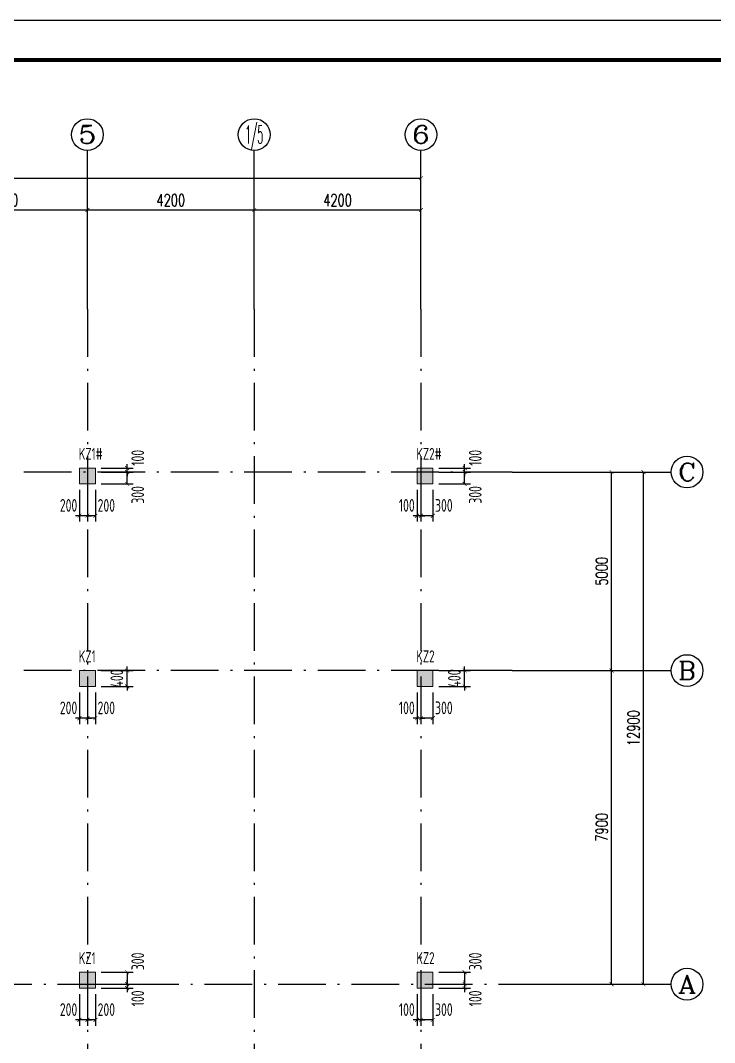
# Model space of a CAD drawing. Extents: x 169490 to 7584583, y -2399407 to 1374371.
# Drawn here: x 2682466 to 2699945, y 829447 to 855191 of the extents above; entities that cross this region are included whole.
import ezdxf
from ezdxf.enums import TextEntityAlignment as Align

# ---------------------------------------------------------------- set-up
doc = ezdxf.new("R2010")
doc.units = 0
doc.header["$LTSCALE"] = 100
doc.linetypes.add('D3轴线点划线', pattern=[18.5, 12, -3, 0.5, -3])
doc.layers.get('0').update_dxf_attribs({"linetype": 'CONTINUOUS'})
doc.layers.get('DEFPOINTS').update_dxf_attribs({"linetype": 'CONTINUOUS'})
for name, color, linetype in [('AXIS', 3, 'CONTINUOUS'), ('AXIS_TEXT', 4, 'CONTINUOUS'), ('C-AXIS(轴号)', 3, 'CONTINUOUS'), ('C-AXIS-T(字)', 7, 'CONTINUOUS'), ('C-DOTE', 8, 'D3轴线点划线'), ('dsptext_col', 2, 'CONTINUOUS'), ('S-COLU-DIM', 151, 'CONTINUOUS'), ('S-COLU-HATCH', 251, 'CONTINUOUS'), ('S-COLU-TEXT', 7, 'CONTINUOUS'), ('图框', 140, 'CONTINUOUS')]:
    doc.layers.add(name, color=color, linetype=linetype)
doc.layers.add('S-COLU-LINE1', color=6, linetype='CONTINUOUS', lineweight=18)
doc.styles.add('_TCH_AXIS', font='COMPLEX', dxfattribs={"bigfont": 'GBCBIG'})
doc.styles.add('_TCH_DIM_T3', font='SIMPLEX.shx', dxfattribs={"width": 0.705882, "bigfont": 'GBCBIG.shx'})
doc.styles.add('COMPLEX', font='COMPLEX')
doc.styles.add('TSSD_Dimension', font='Tssdeng.shx', dxfattribs={"width": 0.7, "bigfont": 'tssdchn.shx'})
doc.dimstyles.new('_TCH_ARCH&&100', dxfattribs={"dimtxt": 297.5, "dimasz": 100, "dimexe": 250, "dimexo": 300, "dimgap": 100, "dimtad": 1, "dimdec": 0, "dimzin": 0, "dimdsep": 46, "dimtxsty": '_TCH_DIM_T3', "dimblk": 'ARCHTICK', "dimcen": 0.09, "dimclrt": 7, "dimazin": 2, "dimtfac": 1, "dimtdec": 0, "dimtix": 1, "dimtmove": 2, "dimatfit": 3, "dimfxl": 1, "dimtolj": 1, "dimtzin": 0, "dimarcsym": 0})
doc.dimstyles.new('TSSD_100_100$0', dxfattribs={"dimtxt": 320, "dimasz": 100, "dimexe": 150, "dimexo": 150, "dimgap": 100, "dimtad": 1, "dimdec": 0, "dimzin": 0, "dimdsep": 46, "dimtxsty": 'TSSD_Dimension', "dimblk": 'ARCHTICK', "dimcen": 0, "dimclrt": 7, "dimadec": 1, "dimazin": 0, "dimtfac": 1, "dimtdec": 0, "dimtix": 1, "dimtmove": 2, "dimatfit": 3, "dimldrblk": '_TSDBK', "dimfxl": 1, "dimtolj": 1, "dimtzin": 0, "dimarcsym": 0})

# ---------------------------------------------------------------- blocks, each defined once
blk = doc.blocks.new('_ARCHTICK')
at = {"const_width": 0.15}
blk.add_lwpolyline([(-0.5, -0.5), (0.5, 0.5)], dxfattribs=at)
blk = doc.blocks.new('*D2110')
at = {"layer": 'AXIS', "color": 0, "lineweight": -2, "transparency": 16777216}
for p, q in [((2650552, 848217), (2650552, 851467)), ((2692552, 848217), (2692552, 851467)), ((2650552, 851217), (2692552, 851217))]:
    blk.add_line(p, q, dxfattribs=at)
at = {"layer": 'DEFPOINTS', "color": 0, "transparency": 16777216}
for p in [(2692552, 851217), (2650552, 847917), (2692552, 847917)]:
    blk.add_point(p, dxfattribs=at)
at = {"layer": 'AXIS', "color": 0, "lineweight": -2, "transparency": 16777216, "xscale": 100, "yscale": 100, "zscale": 100, "rotation": 180}
blk.add_blockref('_ARCHTICK', (2650552, 851217), dxfattribs=at)
at = {"layer": 'AXIS', "color": 0, "lineweight": -2, "transparency": 16777216, "xscale": 100, "yscale": 100, "zscale": 100}
blk.add_blockref('_ARCHTICK', (2692552, 851217), dxfattribs=at)
at = {"layer": 'AXIS', "color": 7, "transparency": 16777216, "insert": (2671552, 851466), "char_height": 297.5, "attachment_point": 5, "style": '_TCH_DIM_T3'}
blk.add_mtext('\\A1;42000', dxfattribs=at)
blk = doc.blocks.new('*D2118')
at = {"layer": 'AXIS', "color": 0, "lineweight": -2, "transparency": 16777216}
for p, q in [((2679952, 848217), (2679952, 850667)), ((2684152, 848217), (2684152, 850667)), ((2679952, 850417), (2684152, 850417))]:
    blk.add_line(p, q, dxfattribs=at)
at = {"layer": 'DEFPOINTS', "color": 0, "transparency": 16777216}
for p in [(2684152, 850417), (2679952, 847917), (2684152, 847917)]:
    blk.add_point(p, dxfattribs=at)
at = {"layer": 'AXIS', "color": 0, "lineweight": -2, "transparency": 16777216, "xscale": 100, "yscale": 100, "zscale": 100, "rotation": 180}
blk.add_blockref('_ARCHTICK', (2679952, 850417), dxfattribs=at)
at = {"layer": 'AXIS', "color": 0, "lineweight": -2, "transparency": 16777216, "xscale": 100, "yscale": 100, "zscale": 100}
blk.add_blockref('_ARCHTICK', (2684152, 850417), dxfattribs=at)
at = {"layer": 'AXIS', "color": 7, "transparency": 16777216, "insert": (2682052, 850666), "char_height": 297.5, "attachment_point": 5, "style": '_TCH_DIM_T3'}
blk.add_mtext('\\A1;4200', dxfattribs=at)
blk = doc.blocks.new('*D2119')
at = {"layer": 'AXIS', "color": 0, "lineweight": -2, "transparency": 16777216}
for p, q in [((2684152, 848217), (2684152, 850667)), ((2688352, 848217), (2688352, 850667)), ((2684152, 850417), (2688352, 850417))]:
    blk.add_line(p, q, dxfattribs=at)
at = {"layer": 'DEFPOINTS', "color": 0, "transparency": 16777216}
for p in [(2688352, 850417), (2684152, 847917), (2688352, 847917)]:
    blk.add_point(p, dxfattribs=at)
at = {"layer": 'AXIS', "color": 0, "lineweight": -2, "transparency": 16777216, "xscale": 100, "yscale": 100, "zscale": 100, "rotation": 180}
blk.add_blockref('_ARCHTICK', (2684152, 850417), dxfattribs=at)
at = {"layer": 'AXIS', "color": 0, "lineweight": -2, "transparency": 16777216, "xscale": 100, "yscale": 100, "zscale": 100}
blk.add_blockref('_ARCHTICK', (2688352, 850417), dxfattribs=at)
at = {"layer": 'AXIS', "color": 7, "transparency": 16777216, "insert": (2686252, 850666), "char_height": 297.5, "attachment_point": 5, "style": '_TCH_DIM_T3'}
blk.add_mtext('\\A1;4200', dxfattribs=at)
blk = doc.blocks.new('*D2120')
at = {"layer": 'AXIS', "color": 0, "lineweight": -2, "transparency": 16777216}
for p, q in [((2688352, 848217), (2688352, 850667)), ((2692552, 848217), (2692552, 850667)), ((2688352, 850417), (2692552, 850417))]:
    blk.add_line(p, q, dxfattribs=at)
at = {"layer": 'DEFPOINTS', "color": 0, "transparency": 16777216}
for p in [(2692552, 850417), (2688352, 847917), (2692552, 847917)]:
    blk.add_point(p, dxfattribs=at)
at = {"layer": 'AXIS', "color": 0, "lineweight": -2, "transparency": 16777216, "xscale": 100, "yscale": 100, "zscale": 100, "rotation": 180}
blk.add_blockref('_ARCHTICK', (2688352, 850417), dxfattribs=at)
at = {"layer": 'AXIS', "color": 0, "lineweight": -2, "transparency": 16777216, "xscale": 100, "yscale": 100, "zscale": 100}
blk.add_blockref('_ARCHTICK', (2692552, 850417), dxfattribs=at)
at = {"layer": 'AXIS', "color": 7, "transparency": 16777216, "insert": (2690452, 850666), "char_height": 297.5, "attachment_point": 5, "style": '_TCH_DIM_T3'}
blk.add_mtext('\\A1;4200', dxfattribs=at)
blk = doc.blocks.new('*D2132')
at = {"layer": 'AXIS', "color": 0, "lineweight": -2, "transparency": 16777216}
for p, q in [((2695152, 843817), (2698402, 843817)), ((2698152, 830917), (2698152, 843817)), ((2695152, 830917), (2698402, 830917))]:
    blk.add_line(p, q, dxfattribs=at)
at = {"layer": 'DEFPOINTS', "color": 0, "transparency": 16777216}
for p in [(2694852, 843817), (2698152, 843817), (2694852, 830917)]:
    blk.add_point(p, dxfattribs=at)
at = {"layer": 'AXIS', "color": 0, "lineweight": -2, "transparency": 16777216, "xscale": 100, "yscale": 100, "zscale": 100}
for p, rotation in [((2698152, 843817), 90), ((2698152, 830917), 270)]:
    blk.add_blockref('_ARCHTICK', p, dxfattribs=dict(at, rotation=rotation))
at = {"layer": 'AXIS', "color": 7, "transparency": 16777216, "insert": (2697904, 837367), "char_height": 297.5, "attachment_point": 5, "rotation": 90, "style": '_TCH_DIM_T3'}
blk.add_mtext('\\A1;12900', dxfattribs=at)
blk = doc.blocks.new('*D2133')
at = {"layer": 'AXIS', "color": 0, "lineweight": -2, "transparency": 16777216}
for p, q in [((2695152, 843817), (2697602, 843817)), ((2697352, 838817), (2697352, 843817)), ((2695152, 838817), (2697602, 838817))]:
    blk.add_line(p, q, dxfattribs=at)
at = {"layer": 'DEFPOINTS', "color": 0, "transparency": 16777216}
for p in [(2694852, 843817), (2697352, 843817), (2694852, 838817)]:
    blk.add_point(p, dxfattribs=at)
at = {"layer": 'AXIS', "color": 0, "lineweight": -2, "transparency": 16777216, "xscale": 100, "yscale": 100, "zscale": 100}
for p, rotation in [((2697352, 843817), 90), ((2697352, 838817), 270)]:
    blk.add_blockref('_ARCHTICK', p, dxfattribs=dict(at, rotation=rotation))
at = {"layer": 'AXIS', "color": 7, "transparency": 16777216, "insert": (2697104, 841317), "char_height": 297.5, "attachment_point": 5, "rotation": 90, "style": '_TCH_DIM_T3'}
blk.add_mtext('\\A1;5000', dxfattribs=at)
blk = doc.blocks.new('*D2134')
at = {"layer": 'AXIS', "color": 0, "lineweight": -2, "transparency": 16777216}
for p, q in [((2695152, 838817), (2697602, 838817)), ((2697352, 830917), (2697352, 838817)), ((2695152, 830917), (2697602, 830917))]:
    blk.add_line(p, q, dxfattribs=at)
at = {"layer": 'DEFPOINTS', "color": 0, "transparency": 16777216}
for p in [(2694852, 838817), (2697352, 838817), (2694852, 830917)]:
    blk.add_point(p, dxfattribs=at)
at = {"layer": 'AXIS', "color": 0, "lineweight": -2, "transparency": 16777216, "xscale": 100, "yscale": 100, "zscale": 100}
for p, rotation in [((2697352, 838817), 90), ((2697352, 830917), 270)]:
    blk.add_blockref('_ARCHTICK', p, dxfattribs=dict(at, rotation=rotation))
at = {"layer": 'AXIS', "color": 7, "transparency": 16777216, "insert": (2697104, 834867), "char_height": 297.5, "attachment_point": 5, "rotation": 90, "style": '_TCH_DIM_T3'}
blk.add_mtext('\\A1;7900', dxfattribs=at)
blk = doc.blocks.new('_AXISO')
blk.add_circle((0, 0), 0.5)
at = {"layer": 'AXIS_TEXT', "style": 'COMPLEX', "width": 1.041667}
blk.add_attdef('A', text='', height=0.56, dxfattribs=at).set_placement((-0.25, -0.28), (0.25, -0.28), align=Align.FIT)
blk = doc.blocks.new('*D2176')
at = {"layer": 'DEFPOINTS', "color": 0, "ltscale": 10, "transparency": 16777216}
for p in [(2684152, 838417), (2684352, 838417), (2684152, 837617)]:
    blk.add_point(p, dxfattribs=at)
at = {"layer": 'S-COLU-DIM', "color": 0, "lineweight": -2, "ltscale": 10, "transparency": 16777216}
for p, q in [((2684152, 838267), (2684152, 837467)), ((2684352, 838267), (2684352, 837467)), ((2684352, 837617), (2684152, 837617))]:
    blk.add_line(p, q, dxfattribs=at)
at = {"layer": 'S-COLU-DIM', "color": 0, "lineweight": -2, "ltscale": 10, "transparency": 16777216, "xscale": 100, "yscale": 100, "zscale": 100, "rotation": 180}
blk.add_blockref('_ARCHTICK', (2684152, 837617), dxfattribs=at)
at = {"layer": 'S-COLU-DIM', "color": 0, "lineweight": -2, "ltscale": 10, "transparency": 16777216, "xscale": 100, "yscale": 100, "zscale": 100}
blk.add_blockref('_ARCHTICK', (2684352, 837617), dxfattribs=at)
at = {"layer": 'S-COLU-DIM', "color": 7, "ltscale": 10, "transparency": 16777216, "insert": (2684628, 837877), "char_height": 320, "attachment_point": 5, "style": 'TSSD_Dimension'}
blk.add_mtext('\\A1;200', dxfattribs=at)
blk = doc.blocks.new('_TSDBK')
blk.add_line((-1, 0), (0, 0))
at = {"const_width": 0.5}
blk.add_lwpolyline([(-0.7, -0.7), (0.7, 0.7)], dxfattribs=at)
blk = doc.blocks.new('*D2177')
at = {"layer": 'DEFPOINTS', "color": 0, "ltscale": 10, "transparency": 16777216}
for p in [(2683952, 838417), (2684152, 838417), (2683952, 837617)]:
    blk.add_point(p, dxfattribs=at)
at = {"layer": 'S-COLU-DIM', "color": 0, "lineweight": -2, "ltscale": 10, "transparency": 16777216}
for p, q in [((2683952, 838267), (2683952, 837467)), ((2684152, 838267), (2684152, 837467)), ((2683952, 837617), (2683852, 837617)), ((2684152, 837617), (2683952, 837617)), ((2684152, 837617), (2684252, 837617))]:
    blk.add_line(p, q, dxfattribs=at)
at = {"layer": 'S-COLU-DIM', "color": 0, "lineweight": -2, "ltscale": 10, "transparency": 16777216, "xscale": 100, "yscale": 100, "zscale": 100}
blk.add_blockref('_ARCHTICK', (2683952, 837617), dxfattribs=at)
at = {"layer": 'S-COLU-DIM', "color": 0, "lineweight": -2, "ltscale": 10, "transparency": 16777216, "xscale": 100, "yscale": 100, "zscale": 100, "rotation": 180}
blk.add_blockref('_ARCHTICK', (2684152, 837617), dxfattribs=at)
at = {"layer": 'S-COLU-DIM', "color": 7, "ltscale": 10, "transparency": 16777216, "insert": (2683677, 837877), "char_height": 320, "attachment_point": 5, "style": 'TSSD_Dimension'}
blk.add_mtext('\\A1;200', dxfattribs=at)
blk = doc.blocks.new('*D2178')
at = {"layer": 'DEFPOINTS', "color": 0, "ltscale": 10, "transparency": 16777216}
for p in [(2684352, 838817), (2685152, 838817), (2684352, 838417)]:
    blk.add_point(p, dxfattribs=at)
at = {"layer": 'S-COLU-DIM', "color": 0, "lineweight": -2, "ltscale": 10, "transparency": 16777216}
for p, q in [((2684502, 838817), (2685302, 838817)), ((2685152, 838817), (2685152, 838917)), ((2685152, 838417), (2685152, 838817)), ((2684502, 838417), (2685302, 838417)), ((2685152, 838417), (2685152, 838317))]:
    blk.add_line(p, q, dxfattribs=at)
at = {"layer": 'S-COLU-DIM', "color": 0, "lineweight": -2, "ltscale": 10, "transparency": 16777216, "xscale": 100, "yscale": 100, "zscale": 100}
for p, rotation in [((2685152, 838817), 270), ((2685152, 838417), 90)]:
    blk.add_blockref('_ARCHTICK', p, dxfattribs=dict(at, rotation=rotation))
at = {"layer": 'S-COLU-DIM', "color": 7, "ltscale": 10, "transparency": 16777216, "insert": (2684892, 838617), "char_height": 320, "attachment_point": 5, "rotation": 90, "style": 'TSSD_Dimension'}
blk.add_mtext('\\A1;400', dxfattribs=at)
blk = doc.blocks.new('*D2179')
at = {"layer": 'DEFPOINTS', "color": 0, "ltscale": 10, "transparency": 16777216}
for p in [(2684152, 830817), (2684352, 830817), (2684152, 830017)]:
    blk.add_point(p, dxfattribs=at)
at = {"layer": 'S-COLU-DIM', "color": 0, "lineweight": -2, "ltscale": 10, "transparency": 16777216}
for p, q in [((2684152, 830667), (2684152, 829867)), ((2684352, 830667), (2684352, 829867)), ((2684352, 830017), (2684152, 830017))]:
    blk.add_line(p, q, dxfattribs=at)
at = {"layer": 'S-COLU-DIM', "color": 0, "lineweight": -2, "ltscale": 10, "transparency": 16777216, "xscale": 100, "yscale": 100, "zscale": 100, "rotation": 180}
blk.add_blockref('_ARCHTICK', (2684152, 830017), dxfattribs=at)
at = {"layer": 'S-COLU-DIM', "color": 0, "lineweight": -2, "ltscale": 10, "transparency": 16777216, "xscale": 100, "yscale": 100, "zscale": 100}
blk.add_blockref('_ARCHTICK', (2684352, 830017), dxfattribs=at)
at = {"layer": 'S-COLU-DIM', "color": 7, "ltscale": 10, "transparency": 16777216, "insert": (2684628, 830277), "char_height": 320, "attachment_point": 5, "style": 'TSSD_Dimension'}
blk.add_mtext('\\A1;200', dxfattribs=at)
blk = doc.blocks.new('*D2180')
at = {"layer": 'DEFPOINTS', "color": 0, "ltscale": 10, "transparency": 16777216}
for p in [(2683952, 830817), (2684152, 830817), (2683952, 830017)]:
    blk.add_point(p, dxfattribs=at)
at = {"layer": 'S-COLU-DIM', "color": 0, "lineweight": -2, "ltscale": 10, "transparency": 16777216}
for p, q in [((2683952, 830667), (2683952, 829867)), ((2684152, 830667), (2684152, 829867)), ((2683952, 830017), (2683852, 830017)), ((2684152, 830017), (2683952, 830017)), ((2684152, 830017), (2684252, 830017))]:
    blk.add_line(p, q, dxfattribs=at)
at = {"layer": 'S-COLU-DIM', "color": 0, "lineweight": -2, "ltscale": 10, "transparency": 16777216, "xscale": 100, "yscale": 100, "zscale": 100}
blk.add_blockref('_ARCHTICK', (2683952, 830017), dxfattribs=at)
at = {"layer": 'S-COLU-DIM', "color": 0, "lineweight": -2, "ltscale": 10, "transparency": 16777216, "xscale": 100, "yscale": 100, "zscale": 100, "rotation": 180}
blk.add_blockref('_ARCHTICK', (2684152, 830017), dxfattribs=at)
at = {"layer": 'S-COLU-DIM', "color": 7, "ltscale": 10, "transparency": 16777216, "insert": (2683677, 830277), "char_height": 320, "attachment_point": 5, "style": 'TSSD_Dimension'}
blk.add_mtext('\\A1;200', dxfattribs=at)
blk = doc.blocks.new('*D2181')
at = {"layer": 'DEFPOINTS', "color": 0, "ltscale": 10, "transparency": 16777216}
for p in [(2684352, 831217), (2684352, 830917), (2685152, 830917)]:
    blk.add_point(p, dxfattribs=at)
at = {"layer": 'S-COLU-DIM', "color": 0, "lineweight": -2, "ltscale": 10, "transparency": 16777216}
for p, q in [((2684502, 831217), (2685302, 831217)), ((2685152, 831217), (2685152, 830917)), ((2684502, 830917), (2685302, 830917))]:
    blk.add_line(p, q, dxfattribs=at)
at = {"layer": 'S-COLU-DIM', "color": 0, "lineweight": -2, "ltscale": 10, "transparency": 16777216, "xscale": 100, "yscale": 100, "zscale": 100}
for p, rotation in [((2685152, 831217), 90), ((2685152, 830917), 270)]:
    blk.add_blockref('_ARCHTICK', p, dxfattribs=dict(at, rotation=rotation))
at = {"layer": 'S-COLU-DIM', "color": 7, "ltscale": 10, "transparency": 16777216, "insert": (2685419, 831492), "char_height": 320, "attachment_point": 5, "rotation": 90, "style": 'TSSD_Dimension'}
blk.add_mtext('\\A1;300', dxfattribs=at)
blk = doc.blocks.new('*D2182')
at = {"layer": 'DEFPOINTS', "color": 0, "ltscale": 10, "transparency": 16777216}
for p in [(2684352, 830917), (2684352, 830817), (2685152, 830817)]:
    blk.add_point(p, dxfattribs=at)
at = {"layer": 'S-COLU-DIM', "color": 0, "lineweight": -2, "ltscale": 10, "transparency": 16777216}
for p, q in [((2684502, 830917), (2685302, 830917)), ((2684502, 830817), (2685302, 830817)), ((2685152, 830917), (2685152, 831017)), ((2685152, 830917), (2685152, 830817)), ((2685152, 830817), (2685152, 830717))]:
    blk.add_line(p, q, dxfattribs=at)
at = {"layer": 'S-COLU-DIM', "color": 0, "lineweight": -2, "ltscale": 10, "transparency": 16777216, "xscale": 100, "yscale": 100, "zscale": 100}
for p, rotation in [((2685152, 830917), 270), ((2685152, 830817), 90)]:
    blk.add_blockref('_ARCHTICK', p, dxfattribs=dict(at, rotation=rotation))
at = {"layer": 'S-COLU-DIM', "color": 7, "ltscale": 10, "transparency": 16777216, "insert": (2685419, 830559), "char_height": 320, "attachment_point": 5, "rotation": 90, "style": 'TSSD_Dimension'}
blk.add_mtext('\\A1;100', dxfattribs=at)
blk = doc.blocks.new('*D2183')
at = {"layer": 'DEFPOINTS', "color": 0, "ltscale": 10, "transparency": 16777216}
for p in [(2692552, 830817), (2692852, 830817), (2692552, 830017)]:
    blk.add_point(p, dxfattribs=at)
at = {"layer": 'S-COLU-DIM', "color": 0, "lineweight": -2, "ltscale": 10, "transparency": 16777216}
for p, q in [((2692552, 830667), (2692552, 829867)), ((2692852, 830667), (2692852, 829867)), ((2692852, 830017), (2692552, 830017))]:
    blk.add_line(p, q, dxfattribs=at)
at = {"layer": 'S-COLU-DIM', "color": 0, "lineweight": -2, "ltscale": 10, "transparency": 16777216, "xscale": 100, "yscale": 100, "zscale": 100, "rotation": 180}
blk.add_blockref('_ARCHTICK', (2692552, 830017), dxfattribs=at)
at = {"layer": 'S-COLU-DIM', "color": 0, "lineweight": -2, "ltscale": 10, "transparency": 16777216, "xscale": 100, "yscale": 100, "zscale": 100}
blk.add_blockref('_ARCHTICK', (2692852, 830017), dxfattribs=at)
at = {"layer": 'S-COLU-DIM', "color": 7, "ltscale": 10, "transparency": 16777216, "insert": (2693128, 830277), "char_height": 320, "attachment_point": 5, "style": 'TSSD_Dimension'}
blk.add_mtext('\\A1;300', dxfattribs=at)
blk = doc.blocks.new('*D2184')
at = {"layer": 'DEFPOINTS', "color": 0, "ltscale": 10, "transparency": 16777216}
for p in [(2692452, 830817), (2692552, 830817), (2692452, 830017)]:
    blk.add_point(p, dxfattribs=at)
at = {"layer": 'S-COLU-DIM', "color": 0, "lineweight": -2, "ltscale": 10, "transparency": 16777216}
for p, q in [((2692452, 830667), (2692452, 829867)), ((2692552, 830667), (2692552, 829867)), ((2692452, 830017), (2692352, 830017)), ((2692552, 830017), (2692452, 830017)), ((2692552, 830017), (2692652, 830017))]:
    blk.add_line(p, q, dxfattribs=at)
at = {"layer": 'S-COLU-DIM', "color": 0, "lineweight": -2, "ltscale": 10, "transparency": 16777216, "xscale": 100, "yscale": 100, "zscale": 100}
blk.add_blockref('_ARCHTICK', (2692452, 830017), dxfattribs=at)
at = {"layer": 'S-COLU-DIM', "color": 0, "lineweight": -2, "ltscale": 10, "transparency": 16777216, "xscale": 100, "yscale": 100, "zscale": 100, "rotation": 180}
blk.add_blockref('_ARCHTICK', (2692552, 830017), dxfattribs=at)
at = {"layer": 'S-COLU-DIM', "color": 7, "ltscale": 10, "transparency": 16777216, "insert": (2692194, 830277), "char_height": 320, "attachment_point": 5, "style": 'TSSD_Dimension'}
blk.add_mtext('\\A1;100', dxfattribs=at)
blk = doc.blocks.new('*D2185')
at = {"layer": 'DEFPOINTS', "color": 0, "ltscale": 10, "transparency": 16777216}
for p in [(2692852, 831217), (2692852, 830917), (2693652, 830917)]:
    blk.add_point(p, dxfattribs=at)
at = {"layer": 'S-COLU-DIM', "color": 0, "lineweight": -2, "ltscale": 10, "transparency": 16777216}
for p, q in [((2693002, 831217), (2693802, 831217)), ((2693652, 831217), (2693652, 830917)), ((2693002, 830917), (2693802, 830917))]:
    blk.add_line(p, q, dxfattribs=at)
at = {"layer": 'S-COLU-DIM', "color": 0, "lineweight": -2, "ltscale": 10, "transparency": 16777216, "xscale": 100, "yscale": 100, "zscale": 100}
for p, rotation in [((2693652, 831217), 90), ((2693652, 830917), 270)]:
    blk.add_blockref('_ARCHTICK', p, dxfattribs=dict(at, rotation=rotation))
at = {"layer": 'S-COLU-DIM', "color": 7, "ltscale": 10, "transparency": 16777216, "insert": (2693919, 831492), "char_height": 320, "attachment_point": 5, "rotation": 90, "style": 'TSSD_Dimension'}
blk.add_mtext('\\A1;300', dxfattribs=at)
blk = doc.blocks.new('*D2186')
at = {"layer": 'DEFPOINTS', "color": 0, "ltscale": 10, "transparency": 16777216}
for p in [(2692852, 830917), (2692852, 830817), (2693652, 830817)]:
    blk.add_point(p, dxfattribs=at)
at = {"layer": 'S-COLU-DIM', "color": 0, "lineweight": -2, "ltscale": 10, "transparency": 16777216}
for p, q in [((2693002, 830917), (2693802, 830917)), ((2693002, 830817), (2693802, 830817)), ((2693652, 830917), (2693652, 831017)), ((2693652, 830917), (2693652, 830817)), ((2693652, 830817), (2693652, 830717))]:
    blk.add_line(p, q, dxfattribs=at)
at = {"layer": 'S-COLU-DIM', "color": 0, "lineweight": -2, "ltscale": 10, "transparency": 16777216, "xscale": 100, "yscale": 100, "zscale": 100}
for p, rotation in [((2693652, 830917), 270), ((2693652, 830817), 90)]:
    blk.add_blockref('_ARCHTICK', p, dxfattribs=dict(at, rotation=rotation))
at = {"layer": 'S-COLU-DIM', "color": 7, "ltscale": 10, "transparency": 16777216, "insert": (2693919, 830559), "char_height": 320, "attachment_point": 5, "rotation": 90, "style": 'TSSD_Dimension'}
blk.add_mtext('\\A1;100', dxfattribs=at)
blk = doc.blocks.new('*D2187')
at = {"layer": 'DEFPOINTS', "color": 0, "ltscale": 10, "transparency": 16777216}
for p in [(2692552, 838417), (2692852, 838417), (2692552, 837617)]:
    blk.add_point(p, dxfattribs=at)
at = {"layer": 'S-COLU-DIM', "color": 0, "lineweight": -2, "ltscale": 10, "transparency": 16777216}
for p, q in [((2692552, 838267), (2692552, 837467)), ((2692852, 838267), (2692852, 837467)), ((2692852, 837617), (2692552, 837617))]:
    blk.add_line(p, q, dxfattribs=at)
at = {"layer": 'S-COLU-DIM', "color": 0, "lineweight": -2, "ltscale": 10, "transparency": 16777216, "xscale": 100, "yscale": 100, "zscale": 100, "rotation": 180}
blk.add_blockref('_ARCHTICK', (2692552, 837617), dxfattribs=at)
at = {"layer": 'S-COLU-DIM', "color": 0, "lineweight": -2, "ltscale": 10, "transparency": 16777216, "xscale": 100, "yscale": 100, "zscale": 100}
blk.add_blockref('_ARCHTICK', (2692852, 837617), dxfattribs=at)
at = {"layer": 'S-COLU-DIM', "color": 7, "ltscale": 10, "transparency": 16777216, "insert": (2693128, 837877), "char_height": 320, "attachment_point": 5, "style": 'TSSD_Dimension'}
blk.add_mtext('\\A1;300', dxfattribs=at)
blk = doc.blocks.new('*D2188')
at = {"layer": 'DEFPOINTS', "color": 0, "ltscale": 10, "transparency": 16777216}
for p in [(2692452, 838417), (2692552, 838417), (2692452, 837617)]:
    blk.add_point(p, dxfattribs=at)
at = {"layer": 'S-COLU-DIM', "color": 0, "lineweight": -2, "ltscale": 10, "transparency": 16777216}
for p, q in [((2692452, 838267), (2692452, 837467)), ((2692552, 838267), (2692552, 837467)), ((2692452, 837617), (2692352, 837617)), ((2692552, 837617), (2692452, 837617)), ((2692552, 837617), (2692652, 837617))]:
    blk.add_line(p, q, dxfattribs=at)
at = {"layer": 'S-COLU-DIM', "color": 0, "lineweight": -2, "ltscale": 10, "transparency": 16777216, "xscale": 100, "yscale": 100, "zscale": 100}
blk.add_blockref('_ARCHTICK', (2692452, 837617), dxfattribs=at)
at = {"layer": 'S-COLU-DIM', "color": 0, "lineweight": -2, "ltscale": 10, "transparency": 16777216, "xscale": 100, "yscale": 100, "zscale": 100, "rotation": 180}
blk.add_blockref('_ARCHTICK', (2692552, 837617), dxfattribs=at)
at = {"layer": 'S-COLU-DIM', "color": 7, "ltscale": 10, "transparency": 16777216, "insert": (2692194, 837877), "char_height": 320, "attachment_point": 5, "style": 'TSSD_Dimension'}
blk.add_mtext('\\A1;100', dxfattribs=at)
blk = doc.blocks.new('*D2189')
at = {"layer": 'DEFPOINTS', "color": 0, "ltscale": 10, "transparency": 16777216}
for p in [(2692852, 838817), (2693652, 838817), (2692852, 838417)]:
    blk.add_point(p, dxfattribs=at)
at = {"layer": 'S-COLU-DIM', "color": 0, "lineweight": -2, "ltscale": 10, "transparency": 16777216}
for p, q in [((2693002, 838817), (2693802, 838817)), ((2693652, 838817), (2693652, 838917)), ((2693652, 838417), (2693652, 838817)), ((2693002, 838417), (2693802, 838417)), ((2693652, 838417), (2693652, 838317))]:
    blk.add_line(p, q, dxfattribs=at)
at = {"layer": 'S-COLU-DIM', "color": 0, "lineweight": -2, "ltscale": 10, "transparency": 16777216, "xscale": 100, "yscale": 100, "zscale": 100}
for p, rotation in [((2693652, 838817), 270), ((2693652, 838417), 90)]:
    blk.add_blockref('_ARCHTICK', p, dxfattribs=dict(at, rotation=rotation))
at = {"layer": 'S-COLU-DIM', "color": 7, "ltscale": 10, "transparency": 16777216, "insert": (2693392, 838617), "char_height": 320, "attachment_point": 5, "rotation": 90, "style": 'TSSD_Dimension'}
blk.add_mtext('\\A1;400', dxfattribs=at)
blk = doc.blocks.new('*D2190')
at = {"layer": 'DEFPOINTS', "color": 0, "ltscale": 10, "transparency": 16777216}
for p in [(2692552, 843517), (2692852, 843517), (2692552, 842717)]:
    blk.add_point(p, dxfattribs=at)
at = {"layer": 'S-COLU-DIM', "color": 0, "lineweight": -2, "ltscale": 10, "transparency": 16777216}
for p, q in [((2692552, 843367), (2692552, 842567)), ((2692852, 843367), (2692852, 842567)), ((2692852, 842717), (2692552, 842717))]:
    blk.add_line(p, q, dxfattribs=at)
at = {"layer": 'S-COLU-DIM', "color": 0, "lineweight": -2, "ltscale": 10, "transparency": 16777216, "xscale": 100, "yscale": 100, "zscale": 100, "rotation": 180}
blk.add_blockref('_ARCHTICK', (2692552, 842717), dxfattribs=at)
at = {"layer": 'S-COLU-DIM', "color": 0, "lineweight": -2, "ltscale": 10, "transparency": 16777216, "xscale": 100, "yscale": 100, "zscale": 100}
blk.add_blockref('_ARCHTICK', (2692852, 842717), dxfattribs=at)
at = {"layer": 'S-COLU-DIM', "color": 7, "ltscale": 10, "transparency": 16777216, "insert": (2693128, 842977), "char_height": 320, "attachment_point": 5, "style": 'TSSD_Dimension'}
blk.add_mtext('\\A1;300', dxfattribs=at)
blk = doc.blocks.new('*D2191')
at = {"layer": 'DEFPOINTS', "color": 0, "ltscale": 10, "transparency": 16777216}
for p in [(2692452, 843517), (2692552, 843517), (2692452, 842717)]:
    blk.add_point(p, dxfattribs=at)
at = {"layer": 'S-COLU-DIM', "color": 0, "lineweight": -2, "ltscale": 10, "transparency": 16777216}
for p, q in [((2692452, 843367), (2692452, 842567)), ((2692552, 843367), (2692552, 842567)), ((2692452, 842717), (2692352, 842717)), ((2692552, 842717), (2692452, 842717)), ((2692552, 842717), (2692652, 842717))]:
    blk.add_line(p, q, dxfattribs=at)
at = {"layer": 'S-COLU-DIM', "color": 0, "lineweight": -2, "ltscale": 10, "transparency": 16777216, "xscale": 100, "yscale": 100, "zscale": 100}
blk.add_blockref('_ARCHTICK', (2692452, 842717), dxfattribs=at)
at = {"layer": 'S-COLU-DIM', "color": 0, "lineweight": -2, "ltscale": 10, "transparency": 16777216, "xscale": 100, "yscale": 100, "zscale": 100, "rotation": 180}
blk.add_blockref('_ARCHTICK', (2692552, 842717), dxfattribs=at)
at = {"layer": 'S-COLU-DIM', "color": 7, "ltscale": 10, "transparency": 16777216, "insert": (2692194, 842977), "char_height": 320, "attachment_point": 5, "style": 'TSSD_Dimension'}
blk.add_mtext('\\A1;100', dxfattribs=at)
blk = doc.blocks.new('*D2192')
at = {"layer": 'DEFPOINTS', "color": 0, "ltscale": 10, "transparency": 16777216}
for p in [(2692852, 843817), (2693652, 843817), (2692852, 843517)]:
    blk.add_point(p, dxfattribs=at)
at = {"layer": 'S-COLU-DIM', "color": 0, "lineweight": -2, "ltscale": 10, "transparency": 16777216}
for p, q in [((2693002, 843817), (2693802, 843817)), ((2693652, 843517), (2693652, 843817)), ((2693002, 843517), (2693802, 843517))]:
    blk.add_line(p, q, dxfattribs=at)
at = {"layer": 'S-COLU-DIM', "color": 0, "lineweight": -2, "ltscale": 10, "transparency": 16777216, "xscale": 100, "yscale": 100, "zscale": 100}
for p, rotation in [((2693652, 843817), 90), ((2693652, 843517), 270)]:
    blk.add_blockref('_ARCHTICK', p, dxfattribs=dict(at, rotation=rotation))
at = {"layer": 'S-COLU-DIM', "color": 7, "ltscale": 10, "transparency": 16777216, "insert": (2693919, 843242), "char_height": 320, "attachment_point": 5, "rotation": 90, "style": 'TSSD_Dimension'}
blk.add_mtext('\\A1;300', dxfattribs=at)
blk = doc.blocks.new('*D2193')
at = {"layer": 'DEFPOINTS', "color": 0, "ltscale": 10, "transparency": 16777216}
for p in [(2692852, 843917), (2693652, 843917), (2692852, 843817)]:
    blk.add_point(p, dxfattribs=at)
at = {"layer": 'S-COLU-DIM', "color": 0, "lineweight": -2, "ltscale": 10, "transparency": 16777216}
for p, q in [((2693002, 843917), (2693802, 843917)), ((2693652, 843917), (2693652, 844017)), ((2693652, 843817), (2693652, 843917)), ((2693002, 843817), (2693802, 843817)), ((2693652, 843817), (2693652, 843717))]:
    blk.add_line(p, q, dxfattribs=at)
at = {"layer": 'S-COLU-DIM', "color": 0, "lineweight": -2, "ltscale": 10, "transparency": 16777216, "xscale": 100, "yscale": 100, "zscale": 100}
for p, rotation in [((2693652, 843917), 270), ((2693652, 843817), 90)]:
    blk.add_blockref('_ARCHTICK', p, dxfattribs=dict(at, rotation=rotation))
at = {"layer": 'S-COLU-DIM', "color": 7, "ltscale": 10, "transparency": 16777216, "insert": (2693919, 844175), "char_height": 320, "attachment_point": 5, "rotation": 90, "style": 'TSSD_Dimension'}
blk.add_mtext('\\A1;100', dxfattribs=at)
blk = doc.blocks.new('*D2194')
at = {"layer": 'DEFPOINTS', "color": 0, "ltscale": 10, "transparency": 16777216}
for p in [(2684152, 843517), (2684352, 843517), (2684152, 842717)]:
    blk.add_point(p, dxfattribs=at)
at = {"layer": 'S-COLU-DIM', "color": 0, "lineweight": -2, "ltscale": 10, "transparency": 16777216}
for p, q in [((2684152, 843367), (2684152, 842567)), ((2684352, 843367), (2684352, 842567)), ((2684352, 842717), (2684152, 842717))]:
    blk.add_line(p, q, dxfattribs=at)
at = {"layer": 'S-COLU-DIM', "color": 0, "lineweight": -2, "ltscale": 10, "transparency": 16777216, "xscale": 100, "yscale": 100, "zscale": 100, "rotation": 180}
blk.add_blockref('_ARCHTICK', (2684152, 842717), dxfattribs=at)
at = {"layer": 'S-COLU-DIM', "color": 0, "lineweight": -2, "ltscale": 10, "transparency": 16777216, "xscale": 100, "yscale": 100, "zscale": 100}
blk.add_blockref('_ARCHTICK', (2684352, 842717), dxfattribs=at)
at = {"layer": 'S-COLU-DIM', "color": 7, "ltscale": 10, "transparency": 16777216, "insert": (2684628, 842977), "char_height": 320, "attachment_point": 5, "style": 'TSSD_Dimension'}
blk.add_mtext('\\A1;200', dxfattribs=at)
blk = doc.blocks.new('*D2195')
at = {"layer": 'DEFPOINTS', "color": 0, "ltscale": 10, "transparency": 16777216}
for p in [(2683952, 843517), (2684152, 843517), (2683952, 842717)]:
    blk.add_point(p, dxfattribs=at)
at = {"layer": 'S-COLU-DIM', "color": 0, "lineweight": -2, "ltscale": 10, "transparency": 16777216}
for p, q in [((2683952, 843367), (2683952, 842567)), ((2684152, 843367), (2684152, 842567)), ((2683952, 842717), (2683852, 842717)), ((2684152, 842717), (2683952, 842717)), ((2684152, 842717), (2684252, 842717))]:
    blk.add_line(p, q, dxfattribs=at)
at = {"layer": 'S-COLU-DIM', "color": 0, "lineweight": -2, "ltscale": 10, "transparency": 16777216, "xscale": 100, "yscale": 100, "zscale": 100}
blk.add_blockref('_ARCHTICK', (2683952, 842717), dxfattribs=at)
at = {"layer": 'S-COLU-DIM', "color": 0, "lineweight": -2, "ltscale": 10, "transparency": 16777216, "xscale": 100, "yscale": 100, "zscale": 100, "rotation": 180}
blk.add_blockref('_ARCHTICK', (2684152, 842717), dxfattribs=at)
at = {"layer": 'S-COLU-DIM', "color": 7, "ltscale": 10, "transparency": 16777216, "insert": (2683677, 842977), "char_height": 320, "attachment_point": 5, "style": 'TSSD_Dimension'}
blk.add_mtext('\\A1;200', dxfattribs=at)
blk = doc.blocks.new('*D2196')
at = {"layer": 'DEFPOINTS', "color": 0, "ltscale": 10, "transparency": 16777216}
for p in [(2684352, 843817), (2685152, 843817), (2684352, 843517)]:
    blk.add_point(p, dxfattribs=at)
at = {"layer": 'S-COLU-DIM', "color": 0, "lineweight": -2, "ltscale": 10, "transparency": 16777216}
for p, q in [((2684502, 843817), (2685302, 843817)), ((2685152, 843517), (2685152, 843817)), ((2684502, 843517), (2685302, 843517))]:
    blk.add_line(p, q, dxfattribs=at)
at = {"layer": 'S-COLU-DIM', "color": 0, "lineweight": -2, "ltscale": 10, "transparency": 16777216, "xscale": 100, "yscale": 100, "zscale": 100}
for p, rotation in [((2685152, 843817), 90), ((2685152, 843517), 270)]:
    blk.add_blockref('_ARCHTICK', p, dxfattribs=dict(at, rotation=rotation))
at = {"layer": 'S-COLU-DIM', "color": 7, "ltscale": 10, "transparency": 16777216, "insert": (2685419, 843242), "char_height": 320, "attachment_point": 5, "rotation": 90, "style": 'TSSD_Dimension'}
blk.add_mtext('\\A1;300', dxfattribs=at)
blk = doc.blocks.new('*D2197')
at = {"layer": 'DEFPOINTS', "color": 0, "ltscale": 10, "transparency": 16777216}
for p in [(2684352, 843917), (2685152, 843917), (2684352, 843817)]:
    blk.add_point(p, dxfattribs=at)
at = {"layer": 'S-COLU-DIM', "color": 0, "lineweight": -2, "ltscale": 10, "transparency": 16777216}
for p, q in [((2684502, 843917), (2685302, 843917)), ((2685152, 843917), (2685152, 844017)), ((2685152, 843817), (2685152, 843917)), ((2684502, 843817), (2685302, 843817)), ((2685152, 843817), (2685152, 843717))]:
    blk.add_line(p, q, dxfattribs=at)
at = {"layer": 'S-COLU-DIM', "color": 0, "lineweight": -2, "ltscale": 10, "transparency": 16777216, "xscale": 100, "yscale": 100, "zscale": 100}
for p, rotation in [((2685152, 843917), 270), ((2685152, 843817), 90)]:
    blk.add_blockref('_ARCHTICK', p, dxfattribs=dict(at, rotation=rotation))
at = {"layer": 'S-COLU-DIM', "color": 7, "ltscale": 10, "transparency": 16777216, "insert": (2685419, 844175), "char_height": 320, "attachment_point": 5, "rotation": 90, "style": 'TSSD_Dimension'}
blk.add_mtext('\\A1;100', dxfattribs=at)

msp = doc.modelspace()

# ---------------------------------------------------------------- hatches: boundary and pattern name
at = {"layer": 'S-COLU-HATCH'}
h = msp.add_hatch(color=256, dxfattribs=at)
h.dxf.hatch_style = 1
h.paths.add_polyline_path([(2683952.4, 843916.9), (2684352.4, 843916.9), (2684352.4, 843516.9), (2683952.4, 843516.9)])
h = msp.add_hatch(color=256, dxfattribs=at)
h.dxf.hatch_style = 1
h.paths.add_polyline_path([(2692452.4, 843916.9), (2692852.4, 843916.9), (2692852.4, 843516.9), (2692452.4, 843516.9)])
h = msp.add_hatch(color=256, dxfattribs=at)
h.dxf.hatch_style = 1
h.paths.add_polyline_path([(2683952.4, 838816.9), (2684352.4, 838816.9), (2684352.4, 838416.9), (2683952.4, 838416.9)])
h = msp.add_hatch(color=256, dxfattribs=at)
h.dxf.hatch_style = 1
h.paths.add_polyline_path([(2692452.4, 838816.9), (2692852.4, 838816.9), (2692852.4, 838416.9), (2692452.4, 838416.9)])
h = msp.add_hatch(color=256, dxfattribs=at)
h.dxf.hatch_style = 1
h.paths.add_polyline_path([(2683952.4, 831216.9), (2684352.4, 831216.9), (2684352.4, 830816.9), (2683952.4, 830816.9)])
h = msp.add_hatch(color=256, dxfattribs=at)
h.dxf.hatch_style = 1
h.paths.add_polyline_path([(2692452.4, 831216.9), (2692852.4, 831216.9), (2692852.4, 830816.9), (2692452.4, 830816.9)])

# ---------------------------------------------------------------- linework, layer by layer
at = {"layer": 'C-AXIS(轴号)'}
for p, q in [((2684152.4, 847916.9), (2684152.4, 851916.9)), ((2688352.4, 847916.9), (2688352.4, 851916.9)), ((2692552.4, 847916.9), (2692552.4, 851916.9)), ((2694852.4, 843816.9), (2698852.4, 843816.9)), ((2694852.4, 838816.9), (2698852.4, 838816.9)), ((2694852.4, 830916.9), (2698852.4, 830916.9))]:
    msp.add_line(p, q, dxfattribs=at)
at = {"layer": 'C-DOTE'}
for p, q in [((2684152.4, 847916.9), (2684152.4, 828616.9)), ((2688352.4, 847916.9), (2688352.4, 828616.9)), ((2692552.4, 847916.9), (2692552.4, 828616.9)), ((2694852.4, 843816.9), (2648252.4, 843816.9)), ((2694852.4, 838816.9), (2648252.4, 838816.9)), ((2648252.4, 830916.9), (2694852.4, 830916.9))]:
    msp.add_line(p, q, dxfattribs=at)
at = {"layer": 'dsptext_col', "ltscale": 10}
msp.add_lwpolyline([(2639899.2, 854191.4), (2703699.2, 854191.4), (2703699.2, 814191.4), (2639899.2, 814191.4)], close=True, dxfattribs=at)
at = {"layer": 'S-COLU-LINE1'}
for points in [[(2683952.4, 843916.9), (2684352.4, 843916.9), (2684352.4, 843516.9), (2683952.4, 843516.9)], [(2692452.4, 843916.9), (2692852.4, 843916.9), (2692852.4, 843516.9), (2692452.4, 843516.9)], [(2683952.4, 838816.9), (2684352.4, 838816.9), (2684352.4, 838416.9), (2683952.4, 838416.9)], [(2692452.4, 838816.9), (2692852.4, 838816.9), (2692852.4, 838416.9), (2692452.4, 838416.9)], [(2683952.4, 831216.9), (2684352.4, 831216.9), (2684352.4, 830816.9), (2683952.4, 830816.9)], [(2692452.4, 831216.9), (2692852.4, 831216.9), (2692852.4, 830816.9), (2692452.4, 830816.9)]]:
    msp.add_lwpolyline(points, close=True, dxfattribs=at)
at = {"layer": '图框'}
msp.add_lwpolyline([(2637399.2, 813191.4), (2711699.2, 813191.4), (2711699.2, 855191.4), (2637399.2, 855191.4)], close=True, dxfattribs=at)
at = {"layer": '图框', "const_width": 100}
msp.add_lwpolyline([(2639899.2, 814191.4), (2710699.2, 814191.4), (2710699.2, 854191.4), (2639899.2, 854191.4)], close=True, dxfattribs=at)

# ---------------------------------------------------------------- block references
at = {"layer": 'C-AXIS(轴号)'}
ref = msp.add_blockref('_AXISO', (2684152.4, 852316.9), dxfattribs=dict(at, xscale=800, yscale=800, zscale=800))
ref.add_attrib('A', '5', dxfattribs={"layer": 'C-AXIS-T(字)', "height": 452.5, "style": '_TCH_AXIS', "width": 1.5}).set_placement((2683926.1, 852090.6), (2684378.7, 852090.6), align=Align.FIT)
ref = msp.add_blockref('_AXISO', (2688352.4, 852316.9), dxfattribs=dict(at, xscale=800, yscale=800, zscale=800))
ref.add_attrib('A', '1/5', dxfattribs={"layer": 'C-AXIS-T(字)', "height": 452.55, "style": '_TCH_AXIS', "width": 0.411765}).set_placement((2688126.1, 852090.6), (2688578.7, 852090.6), align=Align.FIT)
ref = msp.add_blockref('_AXISO', (2692552.4, 852316.9), dxfattribs=dict(at, xscale=800, yscale=800, zscale=800))
ref.add_attrib('A', '6', dxfattribs={"layer": 'C-AXIS-T(字)', "height": 452.5, "style": '_TCH_AXIS', "width": 1.5}).set_placement((2692326.1, 852090.6), (2692778.7, 852090.6), align=Align.FIT)
ref = msp.add_blockref('_AXISO', (2699252.4, 843816.9), dxfattribs=dict(at, xscale=800, yscale=800, zscale=800))
ref.add_attrib('A', 'C', dxfattribs={"layer": 'C-AXIS-T(字)', "height": 452.5, "style": '_TCH_AXIS', "width": 1.4}).set_placement((2699026.1, 843590.6), (2699478.7, 843590.6), align=Align.FIT)
ref = msp.add_blockref('_AXISO', (2699252.4, 838816.9), dxfattribs=dict(at, xscale=800, yscale=800, zscale=800))
ref.add_attrib('A', 'B', dxfattribs={"layer": 'C-AXIS-T(字)', "height": 452.5, "style": '_TCH_AXIS', "width": 1.235294}).set_placement((2699026.1, 838590.6), (2699478.7, 838590.6), align=Align.FIT)
ref = msp.add_blockref('_AXISO', (2699252.4, 830916.9), dxfattribs=dict(at, xscale=800, yscale=800, zscale=800))
ref.add_attrib('A', 'A', dxfattribs={"layer": 'C-AXIS-T(字)', "height": 452.5, "style": '_TCH_AXIS', "width": 1.166667}).set_placement((2699026.1, 830690.6), (2699478.7, 830690.6), align=Align.FIT)

# ---------------------------------------------------------------- texts
at = {"layer": 'S-COLU-TEXT', "color": 4, "style": 'TSSD_Dimension', "width": 0.7}
for s, p in [('KZ1#', (2683934.5, 844124.5)), ('KZ2#', (2692434.5, 844124.5)), ('KZ1', (2683934.5, 839024.5)), ('KZ2', (2692434.5, 839024.5)), ('KZ1', (2683934.5, 831424.5)), ('KZ2', (2692434.5, 831424.5))]:
    msp.add_text(s, height=300, dxfattribs=at).set_placement(p)

# ---------------------------------------------------------------- dimensions: what is measured, and where the dimension line sits
at = {"layer": 'AXIS'}
for p1, p2, distance, picture, middle in [((2650552.4, 847916.9), (2692552.4, 847916.9), 3300, '*D2110', (2671552.4, 851465.7)), ((2679952.4, 847916.9), (2684152.4, 847916.9), 2500, '*D2118', (2682052.4, 850665.7)), ((2684152.4, 847916.9), (2688352.4, 847916.9), 2500, '*D2119', (2686252.4, 850665.7)), ((2688352.4, 847916.9), (2692552.4, 847916.9), 2500, '*D2120', (2690452.4, 850665.7)), ((2694852.4, 830916.9), (2694852.4, 843816.9), -3300, '*D2132', (2697903.6, 837366.9)), ((2694852.4, 838816.9), (2694852.4, 843816.9), -2500, '*D2133', (2697103.6, 841316.9)), ((2694852.4, 830916.9), (2694852.4, 838816.9), -2500, '*D2134', (2697103.6, 834866.9))]:
    dim = msp.add_aligned_dim(p1=p1, p2=p2, distance=distance, dimstyle='_TCH_ARCH&&100', dxfattribs=at)
    dim.commit()
    dim.dimension.update_dxf_attribs({"geometry": picture, "text_midpoint": middle})
at = {"layer": 'S-COLU-DIM', "ltscale": 10}
for base, p1, p2, picture, middle in [((2685152.4, 843916.9), (2684352.4, 843816.9), (2684352.4, 843916.9), '*D2197', (2685419, 844175)), ((2693652.4, 843916.9), (2692852.4, 843816.9), (2692852.4, 843916.9), '*D2193', (2693919, 844175)), ((2685152.4, 843816.9), (2684352.4, 843516.9), (2684352.4, 843816.9), '*D2196', (2685419, 843241.6)), ((2693652.4, 843816.9), (2692852.4, 843516.9), (2692852.4, 843816.9), '*D2192', (2693919, 843241.6)), ((2685152.4, 830916.9), (2684352.4, 831216.9), (2684352.4, 830916.9), '*D2181', (2685419, 831492.2)), ((2693652.4, 830916.9), (2692852.4, 831216.9), (2692852.4, 830916.9), '*D2185', (2693919, 831492.2)), ((2685152.4, 830816.9), (2684352.4, 830916.9), (2684352.4, 830816.9), '*D2182', (2685419, 830558.9)), ((2693652.4, 830816.9), (2692852.4, 830916.9), (2692852.4, 830816.9), '*D2186', (2693919, 830558.9))]:
    dim = msp.add_linear_dim(base=base, p1=p1, p2=p2, angle=90, dimstyle='TSSD_100_100$0', dxfattribs=at)
    dim.commit()
    dim.dimension.update_dxf_attribs({"geometry": picture, "text_midpoint": middle, "dimtype": 160})
for base, p1, p2, picture, middle in [((2683952.4, 842716.9), (2684152.4, 843516.9), (2683952.4, 843516.9), '*D2195', (2683677.1, 842976.9)), ((2684152.4, 842716.9), (2684352.4, 843516.9), (2684152.4, 843516.9), '*D2194', (2684627.7, 842976.9)), ((2692452.4, 842716.9), (2692552.4, 843516.9), (2692452.4, 843516.9), '*D2191', (2692194.3, 842976.9)), ((2692552.4, 842716.9), (2692852.4, 843516.9), (2692552.4, 843516.9), '*D2190', (2693127.7, 842976.9)), ((2683952.4, 837616.9), (2684152.4, 838416.9), (2683952.4, 838416.9), '*D2177', (2683677.1, 837876.9)), ((2684152.4, 837616.9), (2684352.4, 838416.9), (2684152.4, 838416.9), '*D2176', (2684627.7, 837876.9)), ((2692452.4, 837616.9), (2692552.4, 838416.9), (2692452.4, 838416.9), '*D2188', (2692194.3, 837876.9)), ((2692552.4, 837616.9), (2692852.4, 838416.9), (2692552.4, 838416.9), '*D2187', (2693127.7, 837876.9)), ((2683952.4, 830016.9), (2684152.4, 830816.9), (2683952.4, 830816.9), '*D2180', (2683677.1, 830276.9)), ((2684152.4, 830016.9), (2684352.4, 830816.9), (2684152.4, 830816.9), '*D2179', (2684627.7, 830276.9)), ((2692452.4, 830016.9), (2692552.4, 830816.9), (2692452.4, 830816.9), '*D2184', (2692194.3, 830276.9)), ((2692552.4, 830016.9), (2692852.4, 830816.9), (2692552.4, 830816.9), '*D2183', (2693127.7, 830276.9))]:
    dim = msp.add_linear_dim(base=base, p1=p1, p2=p2, dimstyle='TSSD_100_100$0', dxfattribs=at)
    dim.commit()
    dim.dimension.update_dxf_attribs({"geometry": picture, "text_midpoint": middle, "dimtype": 160})
for base, p1, p2, picture, middle in [((2685152.4, 838816.9), (2684352.4, 838416.9), (2684352.4, 838816.9), '*D2178', (2684892.4, 838616.9)), ((2693652.4, 838816.9), (2692852.4, 838416.9), (2692852.4, 838816.9), '*D2189', (2693392.4, 838616.9))]:
    dim = msp.add_linear_dim(base=base, p1=p1, p2=p2, angle=90, dimstyle='TSSD_100_100$0', dxfattribs=at)
    dim.commit()
    dim.dimension.update_dxf_attribs({"geometry": picture, "text_midpoint": middle})

doc.saveas('drawing.dxf')
